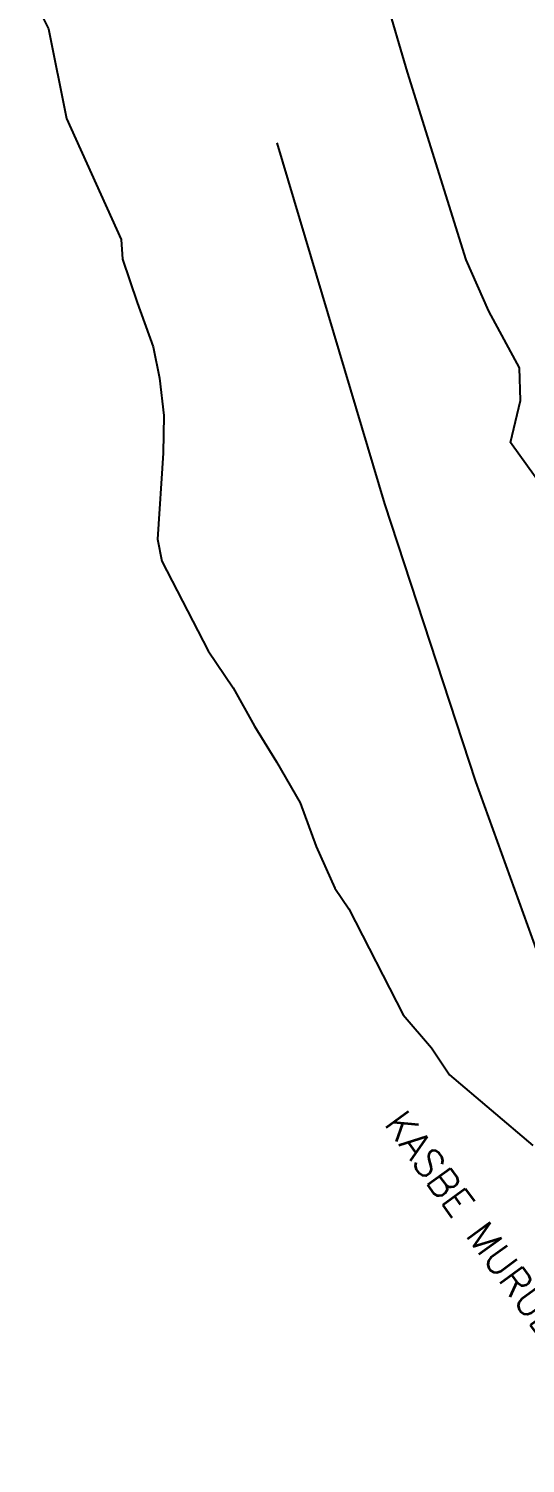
# Model space of a CAD drawing. Header units: metres. Extents: x 299351 to 301003, y 1967006 to 1969534.
# Drawn here: x 299884.2 to 300051.7, y 1967153.1 to 1967636.5 of the extents above; entities that cross this region are included whole.
import ezdxf

# ---------------------------------------------------------------- set-up
doc = ezdxf.new("R2010")
doc.units = ezdxf.units.M
doc.linetypes.add('DASHDOT', pattern=[25.4, 12.7, -6.35, 0, -6.35])
for name, color, linetype in [('POLY_WATER', 4, 'Continuous'), ('TEXT_MAPOUT', 7, 'Continuous'), ('V_BOUND_STREAM_LINE', 7, 'DASHDOT')]:
    doc.layers.add(name, color=color, linetype=linetype)
doc.styles.get("Standard").update_dxf_attribs({"font": 'simplex.shx'})

msp = doc.modelspace()

# ---------------------------------------------------------------- linework, layer by layer
at = {"layer": 'POLY_WATER'}
for p, q in [((300011.97, 1967621.84), (299987.57, 1967704.44)), ((299884.22, 1967649.91), (299890.89, 1967636.41)), ((299890.89, 1967636.41), (299896.96, 1967606.17)), ((300031.74, 1967558.6), (300011.97, 1967621.84)), ((299896.96, 1967606.17), (299915.37, 1967565.47)), ((299915.37, 1967565.47), (299915.91, 1967558.81)), ((299915.91, 1967558.81), (299920.77, 1967544.24)), ((300039.34, 1967541.31), (300031.74, 1967558.6)), ((299920.77, 1967544.24), (299926.22, 1967529.24)), ((300049.7, 1967522.24), (300039.34, 1967541.31)), ((299926.22, 1967529.24), (299928.34, 1967518.78)), ((300050.06, 1967511.19), (300049.7, 1967522.24)), ((299928.34, 1967518.78), (299929.8, 1967506.13)), ((300046.7, 1967497.03), (300050.06, 1967511.19)), ((299929.8, 1967506.13), (299929.56, 1967493.4)), ((300067.15, 1967468.51), (300046.7, 1967497.03)), ((299929.56, 1967493.4), (299927.67, 1967464.46)), ((299927.67, 1967464.46), (299929.16, 1967457.04)), ((299929.16, 1967457.04), (299944.72, 1967426.88)), ((299944.72, 1967426.88), (299953.13, 1967414.38)), ((299953.13, 1967414.38), (299960.33, 1967401.41)), ((299960.33, 1967401.41), (299967.83, 1967389.43)), ((299967.83, 1967389.43), (299975.74, 1967375.65)), ((299975.74, 1967375.65), (299981.15, 1967360.91)), ((299981.15, 1967360.91), (299987.44, 1967346.91)), ((299987.44, 1967346.91), (299992.17, 1967339.94)), ((299992.17, 1967339.94), (300010.44, 1967304.2)), ((300010.44, 1967304.2), (300020, 1967293.13)), ((300020, 1967293.13), (300026.09, 1967283.96)), ((300026.09, 1967283.96), (300054.18, 1967260.11))]:
    msp.add_line(p, q, dxfattribs=at)
at = {"layer": 'V_BOUND_STREAM_LINE', "ltscale": 10}
for p, q in [((300004.36, 1967476.39), (299947.52, 1967666.36)), ((300035.01, 1967382.82), (300004.36, 1967476.39)), ((300068.36, 1967290.23), (300035.01, 1967382.82))]:
    msp.add_line(p, q, dxfattribs=at)

# ---------------------------------------------------------------- texts
at = {"layer": 'TEXT_MAPOUT'}
msp.add_text('KASBE MURUDCHI SHIV', height=9.4202, rotation=306.2377, dxfattribs=at).set_placement((300003.78, 1967267.37))

doc.saveas('drawing.dxf')
